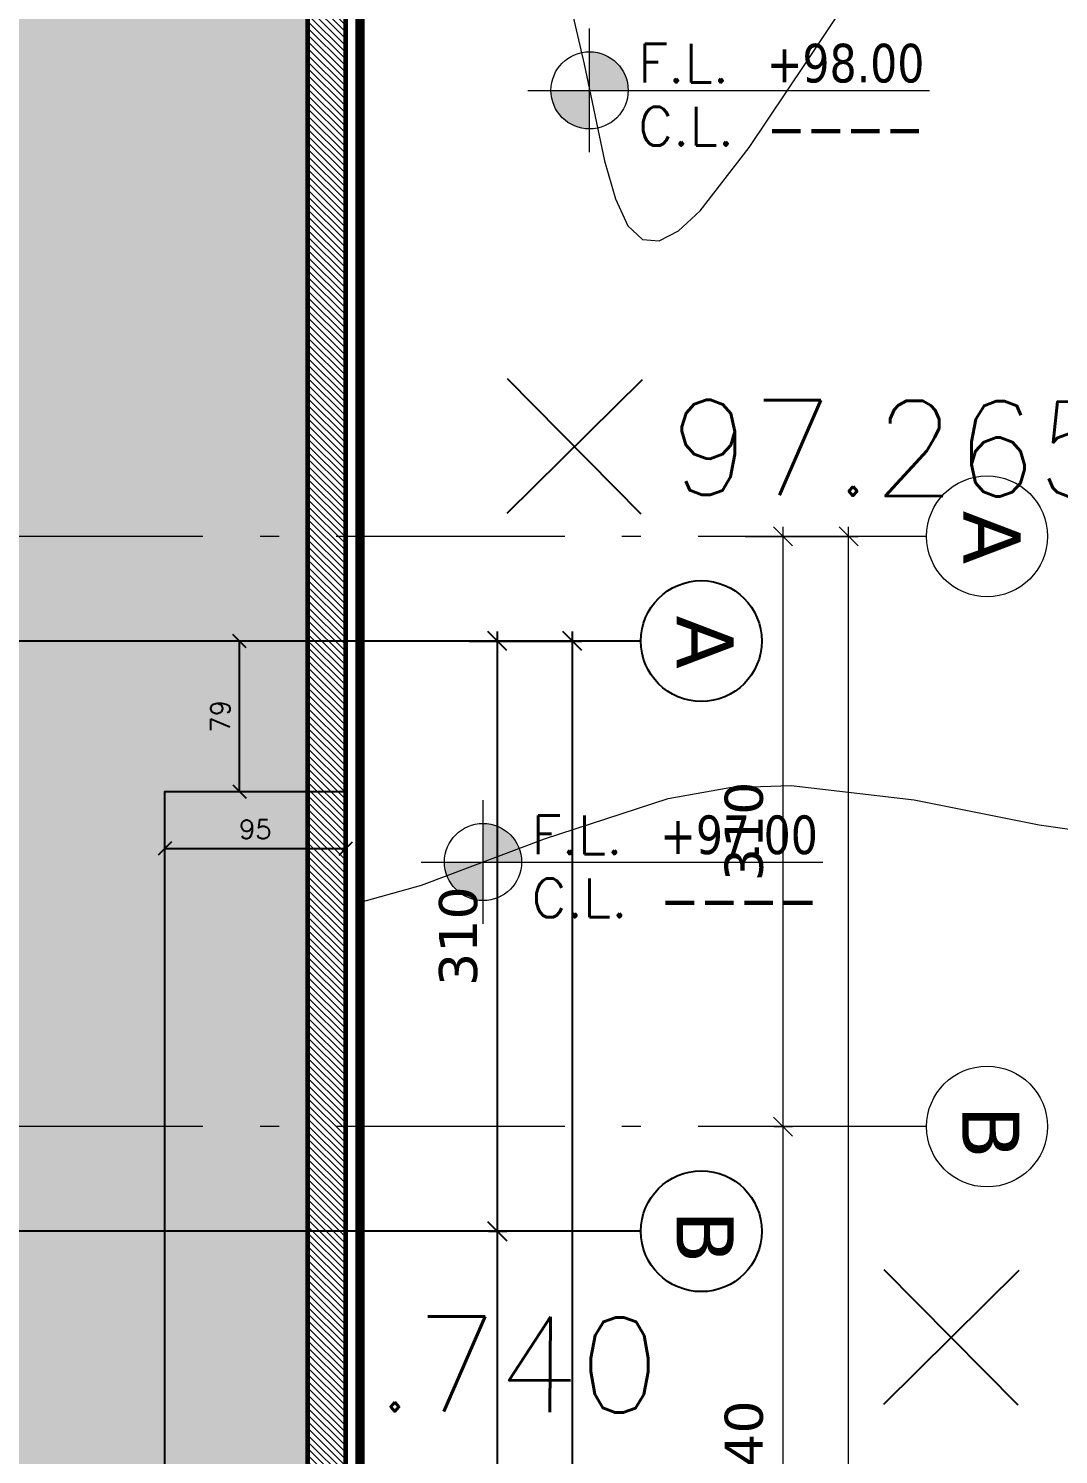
# Model space of a CAD drawing. Header units: inches. Extents: x -48 to 777, y -156 to 510.
# Drawn here: x 608.41 to 613.82, y 249.79 to 257.28 of the extents above; entities that cross this region are included whole.
import ezdxf
from ezdxf.enums import TextEntityAlignment as Align

# ---------------------------------------------------------------- set-up
doc = ezdxf.new("R2010")
doc.units = ezdxf.units.IN
doc.header["$MEASUREMENT"] = 0
doc.set_wipeout_variables(frame=1)
doc.linetypes.add('ACAD_ISO10W100', pattern=[18, 12, -3, 0, -3])
doc.linetypes.add('NUHA', pattern=[1.45, 0.75, -0.25, 0.2, -0.25])
doc.layers.get('Defpoints').update_dxf_attribs({"lineweight": 5})
for name, color, linetype, lineweight in [('A-ANNOTATION', 34, 'Continuous', 5), ('A-AXIS ST', 251, 'ACAD_ISO10W100', 5), ('A-DIM', 9, 'Continuous', 5), ('A-LEVELS', 139, 'Continuous', 20), ('A-LIMIT LOT', 235, 'ACAD_ISO10W100', 20), ('A-PILLARS', 1, 'Continuous', 60), ('A-SIGNS1', 20, 'Continuous', 15), ('A-SIGNS2', 30, 'Continuous', 15), ('A-TEXT', 50, 'Continuous', 15), ('H-PILLARS', 61, 'Continuous', 5)]:
    doc.layers.add(name, color=color, linetype=linetype, lineweight=lineweight)
doc.layers.add('HH-DARK GREY', color=7, linetype='Continuous', lineweight=5, true_color=0x404040)
for name, color, linetype in [('pts pc', 7, 'Continuous'), ('Str-Axes', 8, 'Continuous'), ('str-basement2', 5, 'Continuous'), ('str-sunken-slabs', 5, 'Continuous')]:
    doc.layers.add(name, color=color, linetype=linetype)
doc.styles.add('2mm', font='simplex.shx', dxfattribs={"height": 0.5})
doc.styles.add('ROMAN', font='ROMANS.SHX')
doc.styles.add('ROMAND', font='verdana.ttf')
doc.styles.add('ROMANS', font='romans__.ttf', dxfattribs={"height": 0.14})
doc.dimstyles.new('M-1.100', dxfattribs={"dimtxt": 0.2, "dimasz": 0.1, "dimexe": 0.05, "dimexo": 0.05, "dimgap": 0.1, "dimtad": 1, "dimlfac": 100, "dimrnd": 0.5, "dimzin": 9, "dimdsep": 46, "dimtxsty": 'ROMAND', "dimblk": 'OBLIQUE', "dimcen": 1, "dimdle": 0.05, "dimclrd": 256, "dimclre": 256, "dimclrt": 2, "dimadec": 0, "dimazin": 0, "dimtfac": 0.666667, "dimtmove": 2, "dimatfit": 3, "dimfxl": 0.04, "dimtolj": 1, "dimtzin": 5, "dimlwd": -1, "dimlwe": -1, "dimarcsym": 0})
doc.dimstyles.new('structure', dxfattribs={"dimtxt": 0.1, "dimasz": 0.07, "dimexe": 0.18, "dimexo": 1, "dimgap": 0.05, "dimtad": 1, "dimdec": 1, "dimlfac": 100, "dimrnd": 0.5, "dimdsep": 46, "dimtxsty": 'ROMAN', "dimblk1": 'OBLIQUE', "dimblk2": 'OBLIQUE', "dimsah": 1, "dimcen": 0.009, "dimse1": 1, "dimse2": 1, "dimclrd": 4, "dimclre": 9, "dimclrt": 1, "dimadec": 0, "dimazin": 0, "dimtfac": 0.066667, "dimtdec": 1, "dimtix": 1, "dimtmove": 2, "dimatfit": 3, "dimldrblk": 'OBLIQUE', "dimfxl": 0.18, "dimtolj": 1, "dimarcsym": 0})

# ---------------------------------------------------------------- blocks, each defined once
blk = doc.blocks.new('GXFHGCGFCD')
at = {"layer": 'A-SIGNS1', "linetype": 'NUHA'}
h = blk.add_hatch(color=256, dxfattribs=at)
h.paths.add_polyline_path([(90.3819, 61.3301), (90.3819, 61.1701), (90.5419, 61.1701, 0.414214)])
h.paths.add_polyline_path([(90.3819, 61.1701), (90.2219, 61.1701, 0.414214), (90.3819, 61.0101)])
at = {"layer": 'A-SIGNS1'}
for p, q in [((90.3819, 60.9141), (90.3819, 61.4261)), ((90.1259, 61.1701), (91.7898, 61.1701))]:
    blk.add_line(p, q, dxfattribs=at)
blk.add_circle((90.3819, 61.1701), 0.16, dxfattribs=at)
blk = doc.blocks.new('DGXFHXFGDFD')
at = {"layer": 'A-SIGNS1'}
blk.add_blockref('GXFHGCGFCD', (0, 0), dxfattribs=at)
at = {"layer": 'A-SIGNS2', "linetype": 'NUHA', "style": 'ROMANS'}
for s, p in [('F.L.', (90.5835, 61.2031)), ('C.L.', (90.5835, 60.9413))]:
    blk.add_text(s, height=0.16, dxfattribs=at).set_placement(p)
at = {"layer": 'A-SIGNS2', "style": 'ROMANS', "width": 0.910135, "flags": 4}
for tag, p, p2 in [('NIV.FINI', (91.1159, 61.2031), (91.7898, 61.2031)), ('NIV.BETON', (91.1159, 60.9413), (91.7898, 60.9413))]:
    blk.add_attdef(tag, text='', height=0.16, dxfattribs=at).set_placement(p, p2, align=Align.FIT)
blk = doc.blocks.new('LOT 688  TOPOGRAPHIC PLAN')
at = {"layer": 'A-LEVELS', "linetype": 'Continuous'}
for points in [[(-315968.24849, -27898.46217), (-315968.1193, -27899.02013), (-315968.01137, -27899.52802), (-315967.95439, -27899.72644), (-315967.88953, -27899.86824), (-315967.81293, -27899.94115), (-315967.72387, -27899.94739), (-315967.62281, -27899.89456), (-315967.51021, -27899.79026), (-315967.25225, -27899.45765), (-315966.95367, -27899.01035), (-315966.61814, -27898.50919)], [(-315976.24323, -27905.07662), (-315975.60733, -27904.84201), (-315974.95799, -27904.64593), (-315973.63177, -27904.33455), (-315970.95685, -27903.79566), (-315969.62603, -27903.51344), (-315968.97279, -27903.33161), (-315968.32633, -27903.08928), (-315967.6777, -27902.87668), (-315967.35432, -27902.81936), (-315967.032, -27902.80783), (-315966.38605, -27902.8839), (-315965.72991, -27903.01567), (-315965.05342, -27903.11142)]]:
    blk.add_lwpolyline(points, dxfattribs=at)
at = {"layer": 'A-LIMIT LOT', "linetype": 'Continuous', "const_width": 0.1}
blk.add_lwpolyline([(-315996.80172, -27893.57917), (-315985.1164, -27950.2257), (-315970.22923, -27937.16678), (-315964.6636, -27941.43051), (-315964.08799, -27936.87852), (-315969.32038, -27930.53073), (-315969.32038, -27896.23659), (-315996.80172, -27893.57917)], dxfattribs=at)
at = {"layer": 'pts pc', "linetype": 'Continuous'}
for points in [[(-315967.8146, -27900.67704), (-315968.52538, -27901.38024)], [(-315967.81839, -27901.38403), (-315968.52159, -27900.67325)], [(-315965.83566, -27905.35671), (-315966.54644, -27906.05991)], [(-315965.83945, -27906.0637), (-315966.54265, -27905.35292)], [(-315970.22041, -27905.48621), (-315970.93119, -27906.18941)], [(-315970.2242, -27906.1932), (-315970.9274, -27905.48242)]]:
    blk.add_lwpolyline(points, dxfattribs=at)
at = {"layer": 'pts pc', "color": 1, "char_height": 0.5, "width": 3.0714286, "attachment_point": 1, "rotation": 359.692852, "style": '2mm'}
for s, insert in [('\\Fsimplex.shx;\\W1.0000000000;\\T1.0000000000;\\o\\l97.265', (-315967.66866, -27900.78132)), ('\\Fsimplex.shx;\\W1.0000000000;\\T1.0000000000;\\o\\l97.303', (-315972.61577, -27901.53581)), ('\\Fsimplex.shx;\\W1.0000000000;\\T1.0000000000;\\o\\l96.740', (-315970.07447, -27905.59049))]:
    blk.add_mtext(s, dxfattribs=dict(at, insert=insert))
at = {"linetype": 'Continuous'}
blk.add_wipeout([(-315996.80172, -27893.57917), (-315969.32038, -27896.23659), (-315969.32038, -27930.53073), (-315964.08799, -27936.87852), (-315964.6636, -27941.43051), (-315970.22923, -27937.16678), (-315985.1164, -27950.2257)], dxfattribs=at).dxf.layer = 'A-LIMIT LOT'
at = {"layer": 'A-SIGNS1'}
ref = blk.add_blockref('DGXFHXFGDFD', (-316082.62198, -27976.6724), dxfattribs=dict(at, xscale=1.267200000000003, yscale=1.267200000000003, zscale=1.267200000000003))
ref.add_attrib('NIV.FINI', '+98.00', dxfattribs={"layer": 'A-SIGNS2', "height": 0.202752, "style": 'ROMAND', "width": 0.797031}).set_placement((-315967.15996, -27899.11579), (-315966.33199, -27899.11579), align=Align.FIT)
ref.add_attrib('NIV.BETON', '----', dxfattribs={"layer": 'A-SIGNS2', "height": 0.202752, "style": 'ROMAND', "width": 1.634557}).set_placement((-315967.15996, -27899.44756), (-315966.33199, -27899.44756), align=Align.FIT)
ref = blk.add_blockref('DGXFHXFGDFD', (-316083.18146, -27980.72521), dxfattribs=dict(at, xscale=1.267200000000003, yscale=1.267200000000003, zscale=1.267200000000003))
ref.add_attrib('NIV.FINI', '+97.00', dxfattribs={"layer": 'A-SIGNS2', "height": 0.202752, "style": 'ROMAND', "width": 0.797031}).set_placement((-315967.71944, -27903.1686), (-315966.89147, -27903.1686), align=Align.FIT)
ref.add_attrib('NIV.BETON', '----', dxfattribs={"layer": 'A-SIGNS2', "height": 0.202752, "style": 'ROMAND', "width": 1.634557}).set_placement((-315967.71944, -27903.50036), (-315966.89147, -27903.50036), align=Align.FIT)
blk = doc.blocks.new('_Oblique')
at = {"color": 0, "linetype": 'ByBlock', "lineweight": -2}
blk.add_line((-0.5, -0.5), (0.5, 0.5), dxfattribs=at)
blk = doc.blocks.new('*D1447')
at = {"layer": 'A-DIM', "transparency": 16777216}
for p, q in [((612.3727, 254.6583), (612.3727, 251.4584)), ((612.3264, 254.6083), (612.4227, 254.6083)), ((612.3264, 251.5084), (612.4227, 251.5084))]:
    blk.add_line(p, q, dxfattribs=at)
at = {"layer": 'Defpoints', "color": 0, "transparency": 16777216}
for p in [(612.2764, 254.6083), (612.2764, 251.5084), (612.3727, 251.5084)]:
    blk.add_point(p, dxfattribs=at)
at = {"layer": 'A-DIM', "transparency": 16777216, "xscale": 0.1, "yscale": 0.1, "zscale": 0.1}
for p, rotation in [((612.3727, 254.6083), 90), ((612.3727, 251.5084), 270)]:
    blk.add_blockref('_Oblique', p, dxfattribs=dict(at, rotation=rotation))
at = {"layer": 'A-DIM', "color": 2, "transparency": 16777216, "insert": (612.1685, 253.0584), "char_height": 0.2, "attachment_point": 5, "rotation": 90, "style": 'ROMAND'}
blk.add_mtext('\\A1;310', dxfattribs=at)
blk = doc.blocks.new('*D1448')
at = {"layer": 'A-DIM', "transparency": 16777216}
for p, q in [((612.3264, 251.5084), (612.4227, 251.5084)), ((612.3727, 251.5584), (612.3727, 248.0585)), ((612.2236, 248.1085), (612.4227, 248.1085))]:
    blk.add_line(p, q, dxfattribs=at)
at = {"layer": 'Defpoints', "color": 0, "transparency": 16777216}
for p in [(612.2764, 251.5084), (612.1736, 248.1085), (612.3727, 248.1085)]:
    blk.add_point(p, dxfattribs=at)
at = {"layer": 'A-DIM', "transparency": 16777216, "xscale": 0.1, "yscale": 0.1, "zscale": 0.1}
for p, rotation in [((612.3727, 251.5084), 90), ((612.3727, 248.1085), 270)]:
    blk.add_blockref('_Oblique', p, dxfattribs=dict(at, rotation=rotation))
at = {"layer": 'A-DIM', "color": 2, "transparency": 16777216, "insert": (612.1685, 249.8085), "char_height": 0.2, "attachment_point": 5, "rotation": 90, "style": 'ROMAND'}
blk.add_mtext('\\A1;340', dxfattribs=at)
blk = doc.blocks.new('*D1454')
at = {"layer": 'A-DIM', "transparency": 16777216}
for p, q in [((612.7168, 227.2069), (612.7168, 254.6583)), ((612.1737, 254.6083), (612.7668, 254.6083)), ((611.4654, 227.2569), (612.7668, 227.2569))]:
    blk.add_line(p, q, dxfattribs=at)
at = {"layer": 'Defpoints', "color": 0, "transparency": 16777216}
for p in [(612.1237, 254.6083), (612.7168, 254.6083), (611.4154, 227.2569)]:
    blk.add_point(p, dxfattribs=at)
at = {"layer": 'A-DIM', "transparency": 16777216, "xscale": 0.1, "yscale": 0.1, "zscale": 0.1}
for p, rotation in [((612.7168, 254.6083), 90), ((612.7168, 227.2569), 270)]:
    blk.add_blockref('_Oblique', p, dxfattribs=dict(at, rotation=rotation))
at = {"layer": 'A-DIM', "color": 2, "transparency": 16777216, "insert": (612.5126, 240.9326), "char_height": 0.2, "attachment_point": 5, "rotation": 90, "style": 'ROMAND'}
blk.add_mtext('\\A1;2735', dxfattribs=at)
blk = doc.blocks.new('*D1464')
at = {"layer": 'Defpoints', "color": 0, "transparency": 16777216}
for p in [(610.674, 254.0583), (611.267, 254.0583), (610.0013, 226.7069)]:
    blk.add_point(p, dxfattribs=at)
at = {"layer": 'Str-Axes', "transparency": 16777216}
for p, q in [((610.724, 254.0583), (611.317, 254.0583)), ((611.267, 226.6569), (611.267, 254.1083)), ((610.0513, 226.7069), (611.317, 226.7069))]:
    blk.add_line(p, q, dxfattribs=at)
at = {"layer": 'Str-Axes', "transparency": 16777216, "xscale": 0.1, "yscale": 0.1, "zscale": 0.1}
for p, rotation in [((611.267, 254.0583), 90), ((611.267, 226.7069), 270)]:
    blk.add_blockref('_Oblique', p, dxfattribs=dict(at, rotation=rotation))
at = {"layer": 'Str-Axes', "color": 2, "transparency": 16777216, "insert": (611.0629, 240.3826), "char_height": 0.2, "attachment_point": 5, "rotation": 90, "style": 'ROMAND'}
blk.add_mtext('\\A1;2735', dxfattribs=at)
blk = doc.blocks.new('*D1468')
at = {"layer": 'Defpoints', "color": 0, "transparency": 16777216}
for p in [(610.7762, 250.9584), (610.7214, 247.5585), (610.8725, 247.5585)]:
    blk.add_point(p, dxfattribs=at)
at = {"layer": 'Str-Axes', "transparency": 16777216}
for p, q in [((610.8725, 251.0084), (610.8725, 247.5085)), ((610.8262, 250.9584), (610.9225, 250.9584)), ((610.7714, 247.5585), (610.9225, 247.5585))]:
    blk.add_line(p, q, dxfattribs=at)
at = {"layer": 'Str-Axes', "transparency": 16777216, "xscale": 0.1, "yscale": 0.1, "zscale": 0.1}
for p, rotation in [((610.8725, 250.9584), 90), ((610.8725, 247.5585), 270)]:
    blk.add_blockref('_Oblique', p, dxfattribs=dict(at, rotation=rotation))
at = {"layer": 'Str-Axes', "color": 2, "transparency": 16777216, "insert": (610.6683, 249.2585), "char_height": 0.2, "attachment_point": 5, "rotation": 90, "style": 'ROMAND'}
blk.add_mtext('\\A1;340', dxfattribs=at)
blk = doc.blocks.new('*D1463')
at = {"layer": 'Defpoints', "color": 0, "transparency": 16777216}
for p in [(610.7762, 254.0583), (610.7762, 250.9584), (610.8725, 250.9584)]:
    blk.add_point(p, dxfattribs=at)
at = {"layer": 'Str-Axes', "transparency": 16777216}
for p, q in [((610.8262, 254.0583), (610.9225, 254.0583)), ((610.8725, 254.1083), (610.8725, 250.9084)), ((610.8262, 250.9584), (610.9225, 250.9584))]:
    blk.add_line(p, q, dxfattribs=at)
at = {"layer": 'Str-Axes', "transparency": 16777216, "xscale": 0.1, "yscale": 0.1, "zscale": 0.1}
for p, rotation in [((610.8725, 254.0583), 90), ((610.8725, 250.9584), 270)]:
    blk.add_blockref('_Oblique', p, dxfattribs=dict(at, rotation=rotation))
at = {"layer": 'Str-Axes', "color": 2, "transparency": 16777216, "insert": (610.6683, 252.5084), "char_height": 0.2, "attachment_point": 5, "rotation": 90, "style": 'ROMAND'}
blk.add_mtext('\\A1;310', dxfattribs=at)
blk = doc.blocks.new('*D1663')
at = {"layer": 'Defpoints', "color": 0, "transparency": 16777216}
for p in [(609.1268, 254.0583), (609.5181, 254.0583), (609.1268, 253.2685)]:
    blk.add_point(p, dxfattribs=at)
at = {"layer": 'str-sunken-slabs', "color": 4, "lineweight": -2, "transparency": 16777216}
blk.add_line((609.5181, 253.2685), (609.5181, 254.0583), dxfattribs=at)
at = {"layer": 'str-sunken-slabs', "color": 4, "lineweight": -2, "transparency": 16777216, "xscale": 0.07, "yscale": 0.07, "zscale": 0.07}
for p, rotation in [((609.5181, 254.0583), 90), ((609.5181, 253.2685), 270)]:
    blk.add_blockref('_Oblique', p, dxfattribs=dict(at, rotation=rotation))
at = {"layer": 'str-sunken-slabs', "color": 1, "transparency": 16777216, "insert": (609.4181, 253.6634), "char_height": 0.1, "attachment_point": 5, "rotation": 90, "style": 'ROMAN'}
blk.add_mtext('\\A1;79', dxfattribs=at)
blk = doc.blocks.new('*D1664')
at = {"layer": 'Defpoints', "color": 0, "transparency": 16777216}
for p in [(609.1268, 253.2685), (610.0767, 253.2685), (610.0767, 252.9696)]:
    blk.add_point(p, dxfattribs=at)
at = {"layer": 'str-sunken-slabs', "color": 4, "lineweight": -2, "transparency": 16777216}
blk.add_line((609.1268, 252.9696), (610.0767, 252.9696), dxfattribs=at)
at = {"layer": 'str-sunken-slabs', "color": 4, "lineweight": -2, "transparency": 16777216, "xscale": 0.07, "yscale": 0.07, "zscale": 0.07, "rotation": 180}
blk.add_blockref('_Oblique', (609.1268, 252.9696), dxfattribs=at)
at = {"layer": 'str-sunken-slabs', "color": 4, "lineweight": -2, "transparency": 16777216, "xscale": 0.07, "yscale": 0.07, "zscale": 0.07}
blk.add_blockref('_Oblique', (610.0767, 252.9696), dxfattribs=at)
at = {"layer": 'str-sunken-slabs', "color": 1, "transparency": 16777216, "insert": (609.6018, 253.0696), "char_height": 0.1, "attachment_point": 5, "style": 'ROMAN'}
blk.add_mtext('\\A1;95', dxfattribs=at)

msp = doc.modelspace()

# ---------------------------------------------------------------- block references
at = {"layer": 'A-TEXT'}
msp.add_blockref('LOT 688  TOPOGRAPHIC PLAN', (316579.44716, 28156.10823), dxfattribs=at)

# ---------------------------------------------------------------- next in the draw order: hatches: boundary and pattern name
at = {"layer": 'H-PILLARS'}
h = msp.add_hatch(dxfattribs=at)
h.set_pattern_fill('ANSI31', color=256, scale=0.2, angle=90)
h.set_pattern_definition([(135, (-143.491753, -76.210882), (-0.0176776695, -0.0176776695), [])])
edge = h.paths.add_edge_path()
edge.add_line((600.92678, 228.60688), (600.92678, 228.15688))
edge.add_arc((604.37678, 228.15688), 3.45, 180, 270)
edge.add_line((604.37678, 224.70688), (610.77962, 224.70688))
edge.add_line((610.77962, 224.70688), (610.07678, 225.55955))
edge.add_line((610.07678, 225.55955), (610.07678, 259.87647))
edge.add_line((610.07678, 259.87647), (609.87678, 259.89581))
edge.add_line((609.87678, 259.89581), (609.87678, 225.48774))
edge.add_line((609.87678, 225.48774), (610.35557, 224.90688))
edge.add_line((610.35557, 224.90688), (604.37678, 224.90688))
edge.add_arc((604.37678, 228.15688), 3.25, 180, 270, ccw=False)
edge.add_line((601.12678, 228.15688), (601.12678, 228.60688))
edge.add_line((601.12678, 228.60688), (600.92678, 228.60688))
at = {"layer": 'HH-DARK GREY'}
h = msp.add_hatch(dxfattribs=at)
h.set_pattern_fill('EARTH', color=256, scale=2)
h.set_pattern_definition([(0, (-242.49175, -75.7109), (0.5, 0.5), [0.5, -0.5]), (0, (-242.49175, -75.5234), (0.5, 0.5), [0.5, -0.5]), (0, (-242.49175, -75.3359), (0.5, 0.5), [0.5, -0.5]), (90, (-242.42925, -75.2734), (-0.5, 0.5), [0.5, -0.5]), (90, (-242.24175, -75.2734), (-0.5, 0.5), [0.5, -0.5]), (90, (-242.05425, -75.2734), (-0.5, 0.5), [0.5, -0.5])])
edge = h.paths.add_edge_path()
edge.add_line((589.47678, 254.05845), (589.47678, 247.30845))
edge.add_line((589.47678, 247.30845), (589.97678, 247.30845))
edge.add_line((589.97678, 247.30845), (589.97678, 242.05688))
edge.add_line((589.97678, 242.05688), (592.77678, 242.05688))
edge.add_line((592.77678, 242.05688), (592.77678, 228.60688))
edge.add_line((592.77678, 228.60688), (597.22678, 228.60688))
edge.add_line((597.22678, 228.60688), (597.22678, 224.90688))
edge.add_line((597.22678, 224.90688), (590.66159, 224.90688))
edge.add_line((590.66159, 224.90688), (582.9059, 262.50387))
edge.add_line((582.9059, 262.50387), (609.87678, 259.89581))
edge.add_line((609.87678, 259.89581), (609.87678, 225.48774))
edge.add_line((609.87678, 225.48774), (610.35557, 224.90688))
edge.add_line((610.35557, 224.90688), (604.37678, 224.90688))
edge.add_arc((604.37678, 228.15688), 3.25, 180, 270, ccw=False)
edge.add_line((601.12678, 228.15688), (601.12678, 228.60688))
edge.add_line((601.12678, 228.60688), (605.57678, 228.60688))
edge.add_line((605.57678, 228.60688), (605.57678, 242.05688))
edge.add_line((605.57678, 242.05688), (607.12678, 242.05688))
edge.add_line((607.12678, 242.05688), (607.12678, 246.60861))
edge.add_line((607.12678, 246.60861), (605.42678, 246.60861))
edge.add_line((605.42678, 246.60861), (605.4268, 253.65849))
edge.add_line((605.4268, 253.65849), (606.67686, 253.65849))
edge.add_line((606.67686, 253.65849), (606.6768, 257.80831))
edge.add_line((606.6768, 257.80831), (589.47678, 257.80848))
edge.add_line((589.47678, 257.80848), (589.47671, 254.08973))
edge.add_line((589.47671, 254.08973), (589.47678, 254.05845))

# ---------------------------------------------------------------- next in the draw order: linework, layer by layer
at = {"color": 6}
msp.add_arc((621.87994, 284.75268), 42.21337, 251.639555, 334.628693, dxfattribs=at)
at = {"layer": 'A-ANNOTATION', "linetype": 'Continuous'}
for centre in [(613.44401, 254.60831), (613.44401, 251.50845)]:
    msp.add_circle(centre, 0.31723, dxfattribs=at)
at = {"layer": 'A-AXIS ST', "ltscale": 0.1}
for p, q in [((613.12678, 254.60831), (583.32678, 254.60831)), ((613.12678, 251.50845), (583.32678, 251.50845))]:
    msp.add_line(p, q, dxfattribs=at)
at = {"layer": 'A-PILLARS'}
for points in [[(600.92678, 228.60688), (600.92678, 228.15688, 0.4142136), (604.37678, 224.70688), (610.77962, 224.70688), (610.07678, 225.55955), (610.07678, 259.87647), (609.87678, 259.89581), (609.87678, 225.48774), (610.35557, 224.90688), (604.37678, 224.90688, -0.4142136), (601.12678, 228.15688), (601.12678, 228.60688), (600.92678, 228.60688)], [(609.87678, 259.89581), (609.87678, 225.48774), (610.35557, 224.90688), (604.37678, 224.90688, -0.4142136), (601.12678, 228.15688), (601.12678, 228.60688), (605.57678, 228.60688), (605.57678, 242.05688), (607.12678, 242.05688), (607.12678, 246.60861), (605.42678, 246.60861), (605.4268, 253.65849), (606.67686, 253.65849), (606.6768, 257.80831)]]:
    msp.add_lwpolyline(points, format="xyb", dxfattribs=at)
at = {"layer": 'Str-Axes', "ltscale": 0.1}
for p, q in [((611.62657, 254.05831), (583.32678, 254.05831)), ((611.62657, 250.95845), (583.32678, 250.95845))]:
    msp.add_line(p, q, dxfattribs=at)
at = {"layer": 'Str-Axes', "linetype": 'Continuous'}
for centre in [(611.94381, 254.05831), (611.94381, 250.95845)]:
    msp.add_circle(centre, 0.31723, dxfattribs=at)
at = {"layer": 'str-basement2'}
msp.add_lwpolyline([(606.67689, 253.26855), (605.4268, 253.26855), (605.42678, 246.60862), (607.12678, 246.60861), (607.12678, 242.05688), (605.57678, 242.05688), (605.57678, 240.9073), (609.12678, 240.9073), (609.12678, 253.26855), (610.07675, 253.26855), (610.07675, 257.80831), (606.67686, 257.80831), (606.67686, 253.26855), (606.67689, 253.26855)], dxfattribs=at)

# ---------------------------------------------------------------- next in the draw order: texts
at = {"layer": 'A-ANNOTATION', "char_height": 0.3, "width": 5.0170833, "attachment_point": 1, "rotation": 270, "style": 'ROMAND'}
for s, insert in [('\\pi2.3727;A', (613.61996, 257.11563)), ('\\pi2.3954;B', (613.61395, 254.01577))]:
    msp.add_mtext(s, dxfattribs=dict(at, insert=insert))
at = {"layer": 'Str-Axes', "char_height": 0.3, "width": 5.0170833, "attachment_point": 1, "rotation": 270, "style": 'ROMAND'}
for s, insert in [('\\pi2.3727;A', (612.11375, 256.56563)), ('\\pi2.3954;B', (612.11375, 253.46577))]:
    msp.add_mtext(s, dxfattribs=dict(at, insert=insert))

# ---------------------------------------------------------------- next in the draw order: dimensions: what is measured, and where the dimension line sits
at = {"layer": 'A-DIM'}
for base, p1, p2, picture, middle in [((612.71675, 254.60831), (611.41535, 227.25688), (612.12372, 254.60831), '*D1454', (612.51259, 240.9326)), ((612.37265, 251.50845), (612.2764, 254.60831), (612.2764, 251.50845), '*D1447', (612.16849, 253.05838)), ((612.37265, 248.10845), (612.2764, 251.50845), (612.17364, 248.10845), '*D1448', (612.16849, 249.80845))]:
    dim = msp.add_linear_dim(base=base, p1=p1, p2=p2, angle=90, dimstyle='M-1.100', dxfattribs=at)
    dim.commit()
    dim.dimension.update_dxf_attribs({"geometry": picture, "text_midpoint": middle})
at = {"layer": 'Str-Axes'}
for base, p1, p2, picture, middle in [((611.26705, 254.05831), (610.00131, 226.70688), (610.67401, 254.05831), '*D1464', (611.06288, 240.3826)), ((610.87245, 250.95845), (610.7762, 254.05831), (610.7762, 250.95845), '*D1463', (610.66829, 252.50838)), ((610.87245, 247.55845), (610.7762, 250.95845), (610.72142, 247.55845), '*D1468', (610.66829, 249.25845))]:
    dim = msp.add_linear_dim(base=base, p1=p1, p2=p2, angle=90, dimstyle='M-1.100', dxfattribs=at)
    dim.commit()
    dim.dimension.update_dxf_attribs({"geometry": picture, "text_midpoint": middle})
at = {"layer": 'str-sunken-slabs'}
for p2, distance, picture, middle in [((609.12678, 254.05831), -0.39133, '*D1663', (609.41811, 253.66343)), ((610.07675, 253.26855), -0.2989, '*D1664', (609.60176, 253.06965))]:
    dim = msp.add_aligned_dim(p1=(609.12678, 253.26855), p2=p2, distance=distance, dimstyle='structure', override={"dimfxl": 0.04}, dxfattribs=at)
    dim.commit()
    dim.dimension.update_dxf_attribs({"geometry": picture, "text_midpoint": middle})

doc.saveas('drawing.dxf')
